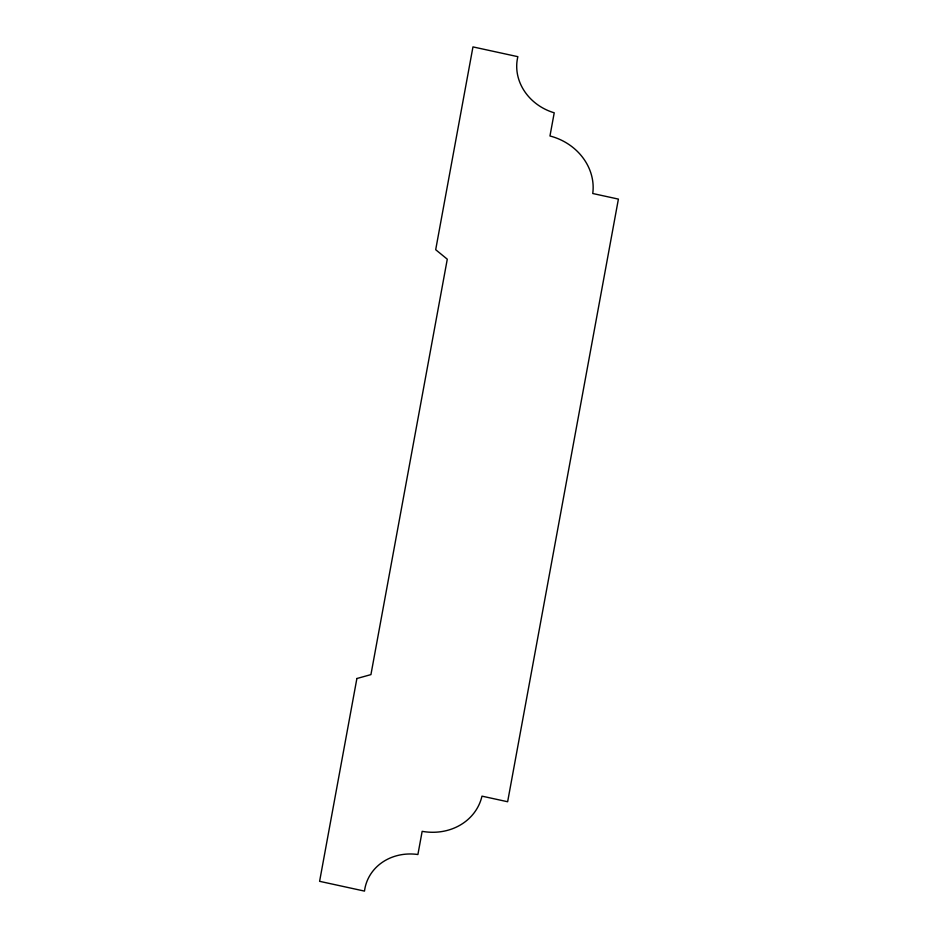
<?xml version="1.0" encoding="UTF-8"?>
<svg xmlns="http://www.w3.org/2000/svg" width="938" height="938" viewBox="0 0 938 938"><rect width="100%" height="100%" fill="white"/><g stroke="black" fill="none" stroke-linecap="round" stroke-linejoin="round"><path stroke-width="1.41" d="M356.886 678.514L319.6 881.321L364.495 891.1A50.195 44.836 19.8 0 1 417.902 854.518L422.159 831.338A54.955 49.093 19.8 0 0 481.98 796.151L507.634 801.744L618.4 199.102L592.746 193.509A54.955 49.093 19.8 0 0 549.961 135.987L554.229 112.806A50.195 44.836 19.8 0 1 517.858 56.679L472.963 46.9L435.689 249.707L447.285 259.193L370.932 674.61L356.886 678.514"/></g></svg>
